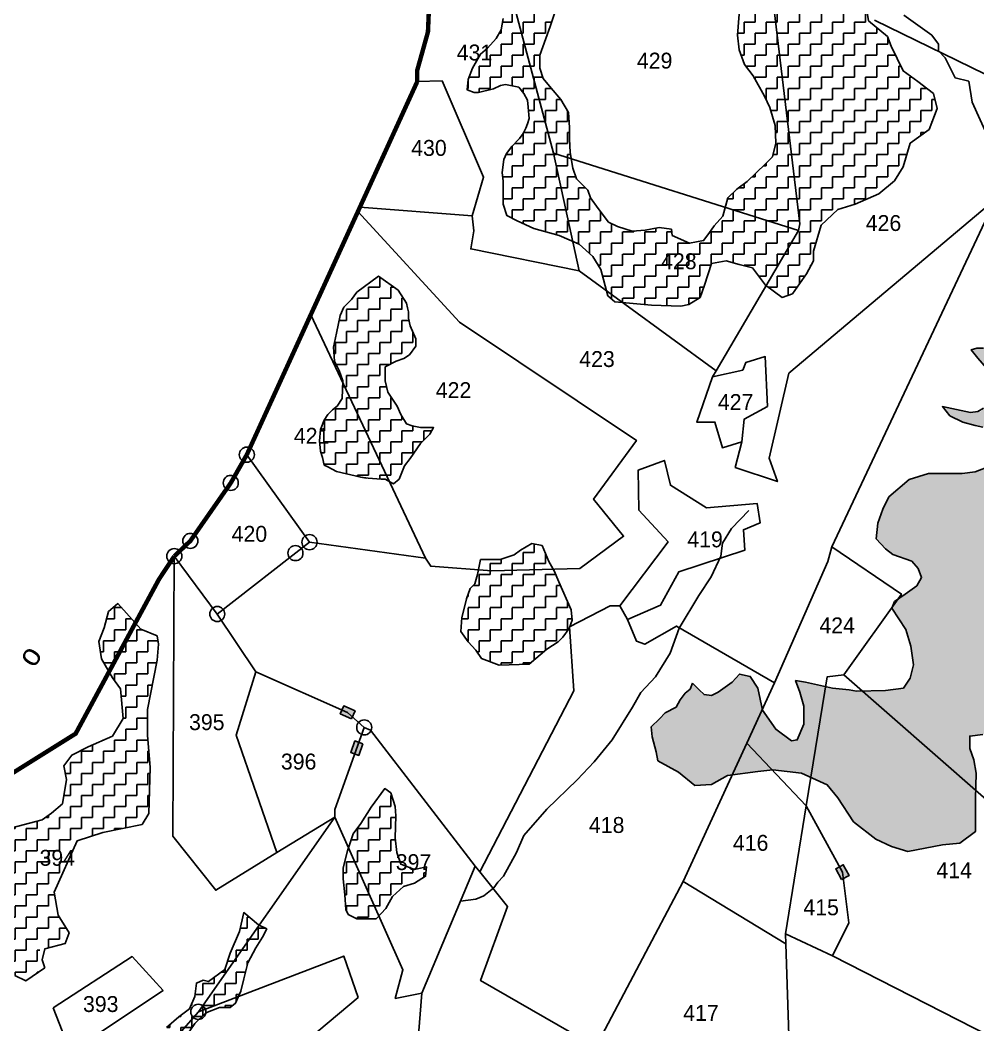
# Model space of a CAD drawing. Header units: metres. Extents: x 287585 to 289459, y 1999646 to 2003273.
# Drawn here: x 288089.9 to 288527.9, y 2001773.7 to 2002233 of the extents above; entities that cross this region are included whole.
import ezdxf
from ezdxf.enums import TextEntityAlignment as Align

# ---------------------------------------------------------------- set-up
doc = ezdxf.new("R2010")
doc.units = ezdxf.units.M
doc.header["$MEASUREMENT"] = 0
for name, color, linetype in [('LINE_WATER', 4, 'Continuous'), ('POLY_HATCH', 12, 'Continuous'), ('POLY_PARCEL', 6, 'Continuous'), ('SYM_STONE', 1, 'Continuous'), ('TEXT_MAPOUT', 7, 'Continuous'), ('TEXT_PARCEL', 7, 'Continuous'), ('V_BOUND_LINE', 7, 'Continuous')]:
    doc.layers.add(name, color=color, linetype=linetype)
doc.styles.add('TEXT_MAP', font='')
doc.styles.get('TEXT_MAP').set_extended_font_data('Kruti Dev 050')
pattern_1 = [(0, (287074.561, 1999435.934), (5.1625404, 5.1625404), [5.16254, -5.16254]), (90, (287079.7237, 1999435.934), (-5.1625404, 5.1625404), [5.16254, -5.16254])]

# ---------------------------------------------------------------- blocks, each defined once
blk = doc.blocks.new('STONE')
blk.add_circle((0, 0), 0.851)
blk = doc.blocks.new('STONESQUAREFILLED')
blk.add_hatch(color=256).paths.add_polyline_path([(0.7, -0.48), (0.7, 0.48), (-0.7, 0.48), (-0.7, -0.48)])
blk.add_lwpolyline([(-0.7, 0.48), (0.7, 0.48), (0.7, -0.48), (-0.7, -0.48)], close=True)
blk = doc.blocks.new('9678')
at = {"layer": 'POLY_HATCH'}
h = blk.add_hatch(dxfattribs=at)
h.set_pattern_fill('ZIGZAG', color=256, scale=41.300323, style=0)
h.set_pattern_definition(pattern_1)
h.paths.add_polyline_path([(288495.49, 2002331.07), (288488.16, 2002335.95), (288482.05, 2002342.87), (288479.61, 2002345.31), (288477.98, 2002364.03), (288479.2, 2002372.17), (288484.06, 2002378.5), (288484.06, 2002384.2), (288479.18, 2002387.86), (288476.33, 2002391.93), (288473.07, 2002402.92), (288474.29, 2002409.03), (288486.91, 2002421.23), (288493.02, 2002433.04), (288495.46, 2002436.7), (288497.91, 2002452.16), (288503.2, 2002451.75), (288506.05, 2002451.75), (288509.72, 2002452.98), (288514.6, 2002454.6), (288520.71, 2002459.49), (288520.3, 2002464.37), (288517.45, 2002470.88), (288514.6, 2002479.02), (288502.38, 2002479.65), (288501.16, 2002491.45), (288501.16, 2002508.13), (288501.57, 2002521.97), (288498.31, 2002529.3), (288492.2, 2002529.3), (288482.43, 2002520.34), (288484.47, 2002510.98), (288487.32, 2002502.84), (288490.57, 2002498.77), (288491.8, 2002489.82), (288492.2, 2002474.76), (288489.35, 2002467.85), (288478.77, 2002464.59), (288478.36, 2002455.23), (288478.36, 2002449.13), (288480.39, 2002438.14), (288480.39, 2002432.44), (288473.06, 2002415.49), (288466.95, 2002404.09), (288459.62, 2002402.06), (288449.04, 2002397.99), (288440.48, 2002396.77), (288437.23, 2002402.47), (288436.01, 2002409.38), (288433.56, 2002416.71), (288425.42, 2002423.63), (288417.68, 2002428.51), (288413.61, 2002429.73), (288406.28, 2002424.85), (288407.5, 2002422), (288411.57, 2002419.96), (288416.05, 2002415.89), (288420.53, 2002411.42), (288424.2, 2002406.94), (288425.83, 2002400.43), (288427.05, 2002395.55), (288429.08, 2002387.82), (288433.56, 2002383.34), (288436.01, 2002378.86), (288438.04, 2002373.17), (288439.67, 2002367.06), (288440.89, 2002360.96), (288440.48, 2002355.67), (288437.63, 2002349.97), (288434.78, 2002344.68), (288428.27, 2002337.76), (288426.64, 2002333.28), (288425.83, 2002328.4), (288427.05, 2002323.11), (288429.9, 2002316.19), (288433.56, 2002308.87), (288437.63, 2002303.58), (288442.52, 2002298.69), (288445.37, 2002293), (288447.81, 2002287.5), (288447.81, 2002277.94), (288447.41, 2002272.24), (288444.53, 2002264.6), (288442.49, 2002258.5), (288441.68, 2002248.73), (288442.49, 2002241.81), (288444.93, 2002234.9), (288449.01, 2002229.61), (288454.3, 2002220.25), (288456.74, 2002214.96), (288459.18, 2002206.41), (288459.59, 2002198.27), (288457.96, 2002191.76), (288454.71, 2002188.51), (288446.15, 2002180.37), (288441.27, 2002176.7), (288437.2, 2002172.63), (288434.75, 2002164.09), (288430.68, 2002159.61), (288428.24, 2002155.95), (288425.8, 2002152.69), (288419.28, 2002151.47), (288411.14, 2002155.14), (288410.73, 2002157.98), (288405.03, 2002158.8), (288398.51, 2002157.58), (288392.41, 2002157.17), (288385.48, 2002159.21), (288381.41, 2002161.24), (288376.53, 2002167.75), (288372.86, 2002172.63), (288371.64, 2002176.3), (288366.35, 2002181.59), (288364.72, 2002186.47), (288363.5, 2002193.8), (288363.09, 2002200.31), (288363.09, 2002205.6), (288362.68, 2002212.51), (288359.02, 2002218.62), (288354.54, 2002223.91), (288350.87, 2002228.39), (288349.25, 2002233.27), (288349.25, 2002239.37), (288352.1, 2002247.11), (288354.13, 2002252.8), (288356.57, 2002260.13), (288359.83, 2002264.6), (288361.05, 2002270.3), (288361.05, 2002276), (288364.72, 2002282.51), (288363.5, 2002286.99), (288356.98, 2002288.61), (288352.5, 2002288.61), (288347.62, 2002300.01), (288348.38, 2002306.75), (288350.83, 2002312.85), (288352.86, 2002318.55), (288357.75, 2002323.03), (288361.01, 2002328.73), (288363.86, 2002334.42), (288358.16, 2002337.27), (288356.12, 2002340.53), (288355.71, 2002346.63), (288354.9, 2002354.36), (288355.31, 2002362.91), (288356.53, 2002368.2), (288361.41, 2002374.71), (288362.23, 2002380.41), (288362.23, 2002387.33), (288365.08, 2002394.65), (288366.71, 2002403.2), (288369.96, 2002409.3), (288374.02, 2002421.72), (288378.91, 2002433.53), (288382.16, 2002440.44), (288387.46, 2002451.02), (288389.9, 2002455.09), (288392.34, 2002458.35), (288395.6, 2002466.08), (288401.71, 2002475.03), (288406.59, 2002481.14), (288408.22, 2002486.02), (288411.48, 2002492.53), (288414.74, 2002497.01), (288419.62, 2002501.08), (288423.7, 2002505.96), (288428.58, 2002510.03), (288434.28, 2002512.47), (288435.5, 2002516.54), (288436.73, 2002522.24), (288439.98, 2002526.72), (288437.95, 2002532.41), (288439.58, 2002542.59), (288442.83, 2002545.03), (288446.9, 2002549.1), (288450.98, 2002550.73), (288455.46, 2002551.95), (288457.9, 2002553.98), (288455.86, 2002555.61), (288451.38, 2002556.42), (288446.9, 2002556.42), (288438.35, 2002555.61), (288435.91, 2002552.76), (288432.65, 2002547.47), (288427.36, 2002544.21), (288421.25, 2002540.96), (288416.77, 2002539.74), (288409.39, 2002538.96), (288398.72, 2002520.11), (288358.76, 2002448.07), (288357.27, 2002430.54), (288357.68, 2002424.44), (288352.8, 2002416.71), (288350.76, 2002414.67), (288347.91, 2002410.6), (288343.02, 2002403.69), (288338.95, 2002397.99), (288338.14, 2002394.73), (288338.54, 2002389.85), (288340.17, 2002386.59), (288347.04, 2002380.79), (288345.06, 2002376.83), (288343.02, 2002373.98), (288340.17, 2002371.94), (288336.92, 2002370.32), (288332.03, 2002365.84), (288329.18, 2002362.18), (288326.33, 2002357.7), (288323.89, 2002354.44), (288321.85, 2002349.56), (288320.22, 2002345.09), (288320.63, 2002339.79), (288321.85, 2002338.98), (288324.29, 2002338.17), (288331.62, 2002337.76), (288337.32, 2002338.57), (288342.21, 2002336.95), (288343.84, 2002334.1), (288344.65, 2002329.62), (288345.51, 2002323.64), (288342.62, 2002314.97), (288335.69, 2002314.16), (288323.07, 2002314.97), (288321.44, 2002312.53), (288321.44, 2002304.39), (288321.85, 2002293.4), (288322.26, 2002277.94), (288325.51, 2002272.24), (288329.59, 2002266.14), (288331.63, 2002263.82), (288332.85, 2002260.97), (288332.04, 2002256.49), (288331.22, 2002251.2), (288328.78, 2002247.13), (288324.71, 2002242.66), (288321.45, 2002239.81), (288317.79, 2002233.3), (288315.75, 2002228.01), (288315.34, 2002223.13), (288318.6, 2002221.9), (288320.64, 2002221.9), (288327.56, 2002223.53), (288332.1, 2002225.8), (288339.37, 2002224.35), (288341.81, 2002221.5), (288343.44, 2002218.24), (288343.85, 2002214.99), (288344.25, 2002209.7), (288343.03, 2002206.03), (288340.59, 2002201.15), (288336.11, 2002196.67), (288333.67, 2002193.42), (288332.45, 2002190.57), (288331.63, 2002184.47), (288332.04, 2002180.4), (288332.04, 2002176.73), (288332.15, 2002169.68), (288333.78, 2002164.39), (288338.67, 2002161.95), (288346.4, 2002158.29), (288358.21, 2002155.03), (288367.58, 2002150.96), (288374.09, 2002145.27), (288377.76, 2002139.16), (288381.01, 2002126.95), (288384.27, 2002124.1), (288401.37, 2002122.48), (288415.22, 2002122.07), (288418.88, 2002122.88), (288424.18, 2002126.14), (288426.21, 2002131.84), (288429.47, 2002142.01), (288436.39, 2002143.23), (288442.5, 2002141.6), (288448.61, 2002139.98), (288454.71, 2002131.84), (288462.45, 2002126.14), (288467.34, 2002127.77), (288473.85, 2002137.13), (288477.11, 2002143.23), (288477.11, 2002147.71), (288480.77, 2002159.92), (288488.51, 2002167.24), (288496.65, 2002169.68), (288507.65, 2002174.57), (288514.98, 2002180.67), (288519.05, 2002187.18), (288522.31, 2002198.17), (288531.26, 2002204.68), (288534.93, 2002214.45), (288533.3, 2002221.36), (288525.97, 2002227.06), (288519.05, 2002231.94), (288513.4, 2002243.58), (288511.77, 2002248.05), (288502.82, 2002255.38), (288501.19, 2002266.36), (288503.22, 2002276.95), (288507.7, 2002282.24), (288514.63, 2002288.75), (288516.25, 2002297.29), (288516.66, 2002308.69), (288513.81, 2002315.2), (288510.96, 2002321.3), (288506.89, 2002325.37)])
h = blk.add_hatch(dxfattribs=at)
h.set_pattern_fill('ZIGZAG', color=256, scale=41.300323, style=0)
h.set_pattern_definition(pattern_1)
h.paths.add_polyline_path([(288958.32, 2002208.37), (288953.7, 2002214.92), (288948.31, 2002222.61), (288941.26, 2002236.58), (288939.34, 2002230.04), (288936.26, 2002226.96), (288931.64, 2002224.26), (288926.24, 2002223.49), (288918.54, 2002223.88), (288912.38, 2002226.19), (288905.83, 2002228.88), (288897.36, 2002231.96), (288892.74, 2002232.35), (288890.05, 2002230.42), (288886.96, 2002226.19), (288881.96, 2002223.88), (288876.18, 2002222.72), (288867.71, 2002222.72), (288856.16, 2002225.8), (288846.14, 2002228.5), (288836.9, 2002230.04), (288826.5, 2002230.81), (288816.88, 2002230.04), (288808.02, 2002228.11), (288798.01, 2002228.11), (288793, 2002225.8), (288785.68, 2002220.8), (288772.21, 2002220.03), (288760.65, 2002221.57), (288750.25, 2002225.03), (288746.4, 2002229.27), (288743.71, 2002233.12), (288739.65, 2002240.05), (288737.34, 2002236.2), (288733.87, 2002233.5), (288730.02, 2002231.19), (288727.32, 2002230.81), (288720.78, 2002230.42), (288716.93, 2002228.11), (288710.77, 2002225.8), (288701.14, 2002225.42), (288693.82, 2002227.34), (288689.2, 2002229.65), (288682.27, 2002231.19), (288681.11, 2002223.88), (288676.11, 2002220.03), (288664.94, 2002219.26), (288645.3, 2002222.73), (288634.9, 2002230.42), (288631.05, 2002233.89), (288627.97, 2002241.97), (288620.65, 2002254.29), (288618.34, 2002263.91), (288616.03, 2002265.83), (288615.26, 2002256.98), (288616.03, 2002244.66), (288616.42, 2002233.12), (288616.8, 2002225.8), (288615.26, 2002219.26), (288613.72, 2002215.41), (288610.26, 2002211.18), (288604.86, 2002208.87), (288602.55, 2002207.72), (288597.93, 2002208.49), (288598.7, 2002204.64), (288599.47, 2002199.63), (288599.47, 2002189.24), (288599.02, 2002181.73), (288598.25, 2002176.73), (288594.01, 2002175.19), (288587.85, 2002177.11), (288583.23, 2002175.96), (288585.16, 2002169.8), (288585.93, 2002160.56), (288578.23, 2002159.02), (288571.68, 2002161.33), (288567.83, 2002159.79), (288570.14, 2002149.79), (288570.52, 2002145.17), (288569.75, 2002142.09), (288567.06, 2002140.93), (288564.75, 2002139.78), (288563.59, 2002138.62), (288565.9, 2002135.93), (288569.37, 2002133.24), (288571.68, 2002128.62), (288571.68, 2002123.61), (288570.52, 2002120.15), (288568.6, 2002114.76), (288566.86, 2002109.57), (288561.67, 2002104.37), (288556.66, 2002102.45), (288553.58, 2002102.45), (288550.88, 2002101.68), (288553.96, 2002097.83), (288558.97, 2002092.05), (288560.13, 2002084.74), (288559.36, 2002077.43), (288555.46, 2002072.98), (288550.5, 2002072.43), (288537.4, 2002075.12), (288540.87, 2002070.89), (288547.03, 2002067.81), (288552.81, 2002066.27), (288556.27, 2002065.5), (288561.28, 2002064.73), (288562.82, 2002059.73), (288562.05, 2002053.95), (288560.13, 2002047.41), (288552.81, 2002044.72), (288546.65, 2002043.95), (288530.86, 2002043.95), (288521.94, 2002041.02), (288512.31, 2002032.94), (288509.61, 2002027.17), (288507.3, 2002020.62), (288506.53, 2002013.31), (288510.77, 2002008.69), (288514.23, 2002006), (288523.09, 2002002.92), (288526.17, 2001999.46), (288527.71, 2001995.22), (288525.4, 2001991.37), (288520.01, 2001987.53), (288515, 2001984.06), (288513.85, 2001980.98), (288520.39, 2001970.98), (288522.71, 2001963.28), (288523.86, 2001954.43), (288522.32, 2001948.27), (288519.24, 2001943.65), (288510.77, 2001942.5), (288497.29, 2001942.11), (288493.82, 2001942.88), (288486.12, 2001943.65), (288473.41, 2001946.34), (288468.79, 2001947.11), (288470.72, 2001941.73), (288472.64, 2001935.18), (288472.64, 2001926.72), (288469.56, 2001919.4), (288466.87, 2001919.02), (288459.55, 2001924.41), (288453.39, 2001933.26), (288451.08, 2001943.65), (288447.61, 2001949.04), (288442.6, 2001950.19), (288439.14, 2001946.34), (288432.59, 2001941.73), (288429.51, 2001940.19), (288426.05, 2001940.57), (288423.74, 2001942.88), (288420.65, 2001945.96), (288419.45, 2001943.16), (288417.14, 2001941.24), (288414.83, 2001938.16), (288412.9, 2001934.69), (288407.89, 2001932), (288405.2, 2001929.3), (288401.35, 2001925.46), (288401.73, 2001920.84), (288403.66, 2001913.91), (288404.43, 2001909.68), (288414.06, 2001904.29), (288421.76, 2001898.13), (288429.46, 2001898.51), (288436.97, 2001902.72), (288451.22, 2001904.65), (288458.15, 2001905.42), (288471.63, 2001903.88), (288483.56, 2001898.49), (288488.57, 2001892.33), (288495.89, 2001881.17), (288506.28, 2001873.09), (288513.6, 2001869.62), (288521.3, 2001867.31), (288537.48, 2001870.39), (288545.56, 2001871.16), (288552.88, 2001876.55), (288552.88, 2001886.56), (288552.88, 2001891.95), (288553.27, 2001903.88), (288552.11, 2001910.03), (288550.19, 2001915.42), (288550.19, 2001921.2), (288556.35, 2001921.97), (288562.51, 2001921.97), (288574.06, 2001921.97), (288581.38, 2001921.58), (288591.39, 2001923.12), (288596.78, 2001924.28), (288602.17, 2001925.43), (288606.02, 2001928.51), (288609.88, 2001933.51), (288611.8, 2001937.36), (288613.73, 2001941.59), (288616.42, 2001945.06), (288616.42, 2001953.14), (288616.42, 2001957.37), (288614.81, 2001964.14), (288611.73, 2001970.29), (288603.64, 2001978.38), (288599.41, 2001981.84), (288594.4, 2001989.92), (288591.32, 2001999.16), (288589.01, 2002004.93), (288586.31, 2002014.94), (288584, 2002023.41), (288581.69, 2002028.8), (288579, 2002034.57), (288576.3, 2002038.8), (288573.61, 2002042.65), (288571.68, 2002049.19), (288569.55, 2002056.1), (288571.3, 2002061.89), (288572.45, 2002066.9), (288580.15, 2002069.59), (288586.31, 2002069.21), (288591.71, 2002063.05), (288600.18, 2002062.66), (288604.8, 2002063.82), (288610.96, 2002066.13), (288616.35, 2002066.51), (288619.05, 2002068.05), (288621.36, 2002071.52), (288624.82, 2002075.37), (288628.29, 2002081.14), (288628.3, 2002089.79), (288624.06, 2002097.49), (288619.44, 2002101.73), (288614.05, 2002105.19), (288611.35, 2002108.27), (288608.27, 2002111.73), (288605.58, 2002119.81), (288602.5, 2002125.2), (288598.26, 2002134.44), (288594.03, 2002138.67), (288588.63, 2002145.99), (288587.09, 2002155.99), (288589.4, 2002161), (288590.94, 2002164.08), (288597.11, 2002166.38), (288608.66, 2002164.85), (288615.59, 2002162.54), (288626.37, 2002160.23), (288636.63, 2002158.34), (288643.95, 2002156.8), (288646.26, 2002157.57), (288648.96, 2002166.42), (288648.96, 2002174.12), (288649.39, 2002188.33), (288658.58, 2002199.52), (288666.67, 2002201.06), (288671.68, 2002200.68), (288680.53, 2002197.98), (288685.15, 2002195.29), (288687.85, 2002191.44), (288690.55, 2002185.67), (288694.01, 2002180.67), (288696.71, 2002172.2), (288700.17, 2002163.73), (288709.42, 2002153.34), (288715.96, 2002148.72), (288727.52, 2002147.95), (288735.22, 2002151.41), (288738.68, 2002156.42), (288741.38, 2002161.42), (288747.93, 2002170.66), (288752.16, 2002174.89), (288757.55, 2002181.82), (288764.87, 2002186.82), (288769.11, 2002186.44), (288774.5, 2002180.67), (288774.88, 2002175.66), (288773.34, 2002171.43), (288771.03, 2002163.35), (288767.57, 2002160.65), (288763.71, 2002156.42), (288766.03, 2002149.11), (288771.42, 2002139.1), (288770.65, 2002131.79), (288766.41, 2002125.24), (288766.41, 2002117.93), (288767.24, 2002109.67), (288772.24, 2002100.82), (288780.33, 2002094.28), (288784.95, 2002091.97), (288790.73, 2002088.12), (288793.43, 2002080.04), (288793.81, 2002075.03), (288793.04, 2002064.64), (288792.27, 2002059.25), (288789.19, 2002053.86), (288786.88, 2002051.94), (288784.57, 2002048.09), (288784.95, 2002044.24), (288787.26, 2002040.01), (288789.19, 2002036.54), (288790.34, 2002029.62), (288789.19, 2002026.15), (288788.42, 2002020), (288789.96, 2002018.46), (288794.97, 2002017.69), (288801.13, 2002018.46), (288806.9, 2002021.92), (288808.06, 2002022.69), (288807.29, 2002031.93), (288806.9, 2002049.63), (288807.29, 2002056.17), (288807.67, 2002061.18), (288809.98, 2002066.95), (288815.38, 2002075.42), (288826.16, 2002081.19), (288836.94, 2002088.89), (288843.18, 2002095.22), (288843.95, 2002098.68), (288844.33, 2002104.46), (288846.26, 2002111.38), (288849.72, 2002116.39), (288852.03, 2002120.24), (288855.5, 2002122.55), (288860.12, 2002124.47), (288864.74, 2002129.86), (288865.51, 2002134.09), (288868.59, 2002141.4), (288873.22, 2002144.48), (288877.07, 2002148.72), (288876.68, 2002151.03), (288880.53, 2002153.72), (288884.46, 2002153.72), (288890.93, 2002151.03), (288894.01, 2002146.79), (288902.1, 2002143.71), (288912.5, 2002139.1), (288924.05, 2002134.86), (288928.28, 2002132.55), (288934.45, 2002131.4), (288937.91, 2002132.17), (288940.99, 2002133.71), (288947.15, 2002138.33), (288953.7, 2002143.71), (288960.63, 2002149.87), (288963.71, 2002154.87), (288965.25, 2002159.49), (288966.41, 2002170.27), (288967.95, 2002180.28), (288968.33, 2002189.9), (288964.48, 2002196.44)])
h = blk.add_hatch(dxfattribs=at)
h.set_pattern_fill('ZIGZAG', color=256, scale=41.300323, style=0)
h.set_pattern_definition(pattern_1)
h.paths.add_polyline_path([(288293.49, 2002057.88), (288297.87, 2002062.25), (288299.61, 2002065.31), (288293.49, 2002065.31), (288289.56, 2002066.18), (288286.94, 2002067.06), (288284.32, 2002071.42), (288282.57, 2002075.36), (288278.2, 2002081.91), (288276.89, 2002087.15), (288276.89, 2002093.7), (288282.13, 2002096.32), (288285.63, 2002097.63), (288288.25, 2002099.38), (288291.31, 2002103.31), (288291.31, 2002106.81), (288288.69, 2002112.92), (288287.81, 2002116.42), (288287.81, 2002119.48), (288287.38, 2002121.22), (288286.94, 2002123.41), (288283, 2002129.52), (288273.83, 2002136.08), (288263.77, 2002128.65), (288261.15, 2002125.16), (288257.65, 2002121.66), (288255.9, 2002117.73), (288254.16, 2002109.43), (288252.85, 2002102.88), (288253.28, 2002096.32), (288255.47, 2002091.96), (288257.22, 2002087.15), (288256.78, 2002078.85), (288254.59, 2002075.36), (288252.41, 2002073.61), (288250.22, 2002071.42), (288248.47, 2002068.8), (288246.73, 2002064.44), (288246.29, 2002059.19), (288246.73, 2002054.39), (288247.6, 2002051.33), (288248.45, 2002047.95), (288254.16, 2002044.78), (288265.52, 2002042.16), (288269.02, 2002041.72), (288275.14, 2002041.28), (288276.89, 2002041.28), (288280.82, 2002039.1), (288283.44, 2002041.28), (288286.06, 2002047.4), (288288.69, 2002050.89)])
h = blk.add_hatch(dxfattribs=at)
h.set_pattern_fill('ZIGZAG', color=256, scale=41.300323, style=0)
h.set_pattern_definition(pattern_1)
h.paths.add_polyline_path([(288358.18, 2001993.23), (288356, 2001998.47), (288353.38, 2002002.84), (288350.32, 2002010.27), (288345.51, 2002011.14), (288340.26, 2002008.08), (288337.2, 2002005.9), (288330.65, 2002003.71), (288326.71, 2002003.71), (288321.47, 2002003.71), (288320.16, 2001996.73), (288318.85, 2001992.36), (288316.66, 2001990.17), (288314.91, 2001985.37), (288314.04, 2001981.44), (288312.73, 2001976.63), (288312.29, 2001970.08), (288315.79, 2001965.27), (288319.28, 2001961.34), (288321.91, 2001957.41), (288330.21, 2001954.35), (288344.2, 2001954.79), (288352.5, 2001961.78), (288357.75, 2001965.27), (288359.93, 2001967.46), (288362.99, 2001971.39), (288364.3, 2001975.32), (288363.87, 2001980.13)])
h = blk.add_hatch(dxfattribs=at)
h.set_pattern_fill('ZIGZAG', color=256, scale=41.300323, style=0)
h.set_pattern_definition(pattern_1)
h.paths.add_polyline_path([(288147.55, 2001979.35), (288145.65, 2001971.77), (288143.12, 2001965.44), (288144.39, 2001957.23), (288147.85, 2001951.18), (288160.16, 2001974), (288151.98, 2001983.14)])
h = blk.add_hatch(dxfattribs=at)
h.set_pattern_fill('ZIGZAG', color=256, scale=41.300323, style=0)
h.set_pattern_definition(pattern_1)
h.paths.add_polyline_path([(288099.48, 2001877.59), (288091.26, 2001875.06), (288085.57, 2001869.37), (288077.35, 2001862.42), (288068.5, 2001858.63), (288068.5, 2001853.57), (288071.66, 2001849.14), (288071.66, 2001843.46), (288072.29, 2001837.14), (288077.98, 2001833.98), (288084.94, 2001826.39), (288089.37, 2001818.81), (288093.16, 2001814.38), (288103.91, 2001809.32), (288108.97, 2001806.8), (288117.83, 2001812.9), (288115.11, 2001821.03), (288127.31, 2001824.28), (288129.21, 2001829.33), (288124.15, 2001837.55), (288122.25, 2001848.3), (288133, 2001872.31), (288145.02, 2001876.11), (288163.36, 2001879.9), (288166.52, 2001884.96), (288167.16, 2001906.45), (288165.89, 2001921.62), (288165.89, 2001933.62), (288170.32, 2001956.6), (288170.95, 2001964.18), (288170.32, 2001967.97), (288159.37, 2001972.53), (288147.85, 2001951.18), (288149.45, 2001948.38), (288153.24, 2001943.32), (288154.51, 2001929.42), (288149.45, 2001921.2), (288138.06, 2001916.14), (288130.47, 2001912.35), (288126.68, 2001907.29), (288127.94, 2001900.97), (288126.05, 2001889.6), (288117.72, 2001882.31)])
h = blk.add_hatch(dxfattribs=at)
h.set_pattern_fill('ZIGZAG', color=256, scale=41.300323, style=0)
h.set_pattern_definition(pattern_1)
h.paths.add_polyline_path([(288281.56, 2001873.62), (288281.96, 2001883.95), (288281.56, 2001888.32), (288279.57, 2001894.68), (288276.79, 2001896.67), (288270.42, 2001887.93), (288265.65, 2001880.37), (288262.07, 2001875.6), (288259.29, 2001867.65), (288257.3, 2001859.7), (288257.3, 2001854.53), (288258.09, 2001846.98), (288258.49, 2001840.22), (288259.68, 2001837.84), (288263.66, 2001835.85), (288269.63, 2001835.85), (288272.81, 2001835.85), (288277.19, 2001840.62), (288280.37, 2001846.19), (288285.54, 2001850.96), (288290.71, 2001852.55), (288295.88, 2001855.73), (288296.28, 2001860.1), (288290.71, 2001858.91), (288284.34, 2001861.29), (288282.36, 2001866.86)])
h = blk.add_hatch(dxfattribs=at)
h.set_pattern_fill('ZIGZAG', color=256, scale=41.300323, style=0)
h.set_pattern_definition(pattern_1)
h.paths.add_polyline_path([(288163.39, 2001754.64), (288165.92, 2001760.96), (288169.08, 2001765.38), (288174.77, 2001767.28), (288182.99, 2001767.28), (288181.1, 2001772.33), (288183.63, 2001780.55), (288188.05, 2001786.87), (288193.11, 2001791.93), (288199.44, 2001794.46), (288204.5, 2001794.46), (288207.03, 2001796.35), (288209.56, 2001802.04), (288210.82, 2001807.73), (288212.72, 2001815.31), (288216.51, 2001822.27), (288219.67, 2001827.32), (288221.57, 2001831.12), (288217.78, 2001833.01), (288210.82, 2001838.7), (288208.92, 2001829.85), (288204.5, 2001819.74), (288201.97, 2001812.15), (288194.38, 2001806.47), (288191.85, 2001807.1), (288188.69, 2001805.83), (288188.05, 2001799.51), (288185.52, 2001793.82), (288180.46, 2001790.03), (288174.77, 2001784.97), (288172.87, 2001779.92), (288169.08, 2001774.86), (288164.02, 2001772.97), (288153.9, 2001764.75), (288150.11, 2001763.48), (288142.52, 2001762.22), (288140.62, 2001760.32), (288138.09, 2001758.43), (288133.03, 2001757.8), (288127.34, 2001758.43), (288125.44, 2001736.31), (288136.19, 2001741.99), (288145.68, 2001743.26), (288150.11, 2001745.79), (288154.53, 2001748.32), (288158.96, 2001750.21)])
at = {"layer": 'LINE_WATER'}
for points in [[(288551.36, 2002217.38), (288549.76, 2002227.14), (288543.46, 2002228.71), (288538.74, 2002238.15), (288535.6, 2002241.3), (288535.6, 2002244.44), (288532.45, 2002248.64), (288519.34, 2002258.08)], [(288558.75, 2002200.85), (288551.36, 2002217.38)], [(288312.19, 2001844.04), (288319.26, 2001844.99), (288323.08, 2001846.52), (288327.67, 2001850.34), (288329.58, 2001853.01), (288332.25, 2001855.68), (288338.37, 2001866.76), (288341.81, 2001874.78), (288352.51, 2001887), (288366.64, 2001900.74), (288374.67, 2001909.14), (288383.07, 2001919.45), (288392.63, 2001934.73), (288396.45, 2001941.6), (288403.32, 2001948.86), (288410.2, 2001959.93), (288414.44, 2001971.57), (288423.61, 2001986.85), (288429.35, 2001995.63), (288433.93, 2002005.18), (288434.7, 2002011.29), (288438.9, 2002018.16), (288446.92, 2002026.56)]]:
    blk.add_lwpolyline(points, dxfattribs=at)
at = {"layer": 'POLY_HATCH'}
for points in [[(288332.15, 2002169.68), (288333.78, 2002164.39), (288338.67, 2002161.95), (288346.4, 2002158.29), (288358.21, 2002155.03), (288367.58, 2002150.96), (288374.09, 2002145.27), (288377.76, 2002139.16), (288381.01, 2002126.95), (288384.27, 2002124.1), (288401.37, 2002122.48), (288415.22, 2002122.07), (288418.88, 2002122.88), (288424.18, 2002126.14), (288426.21, 2002131.84), (288429.47, 2002142.01), (288436.39, 2002143.23), (288442.5, 2002141.6), (288448.61, 2002139.98), (288454.71, 2002131.84), (288462.45, 2002126.14), (288467.34, 2002127.77), (288473.85, 2002137.13), (288477.11, 2002143.23), (288477.11, 2002147.71), (288480.77, 2002159.92), (288488.51, 2002167.24), (288496.65, 2002169.68), (288507.65, 2002174.57), (288514.98, 2002180.67), (288519.05, 2002187.18), (288522.31, 2002198.17), (288531.26, 2002204.68), (288534.93, 2002214.45), (288533.3, 2002221.36), (288525.97, 2002227.06), (288519.05, 2002231.94), (288513.4, 2002243.58), (288511.77, 2002248.05), (288502.82, 2002255.38), (288501.19, 2002266.36)], [(288442.49, 2002258.5), (288441.68, 2002248.73), (288442.49, 2002241.81), (288444.93, 2002234.9), (288449.01, 2002229.61), (288454.3, 2002220.25), (288456.74, 2002214.96), (288459.18, 2002206.41), (288459.59, 2002198.27), (288457.96, 2002191.76), (288454.71, 2002188.51), (288446.15, 2002180.37), (288441.27, 2002176.7), (288437.2, 2002172.63), (288434.75, 2002164.09), (288430.68, 2002159.61), (288428.24, 2002155.95), (288425.8, 2002152.69), (288419.28, 2002151.47), (288411.14, 2002155.14), (288410.73, 2002157.98), (288405.03, 2002158.8), (288398.51, 2002157.58), (288392.41, 2002157.17), (288385.48, 2002159.21), (288381.41, 2002161.24), (288376.53, 2002167.75), (288372.86, 2002172.63), (288371.64, 2002176.3), (288366.35, 2002181.59), (288364.72, 2002186.47), (288363.5, 2002193.8), (288363.09, 2002200.31), (288363.09, 2002205.6), (288362.68, 2002212.51), (288359.02, 2002218.62), (288354.54, 2002223.91), (288350.87, 2002228.39), (288349.25, 2002233.27), (288349.25, 2002239.37), (288352.1, 2002247.11), (288354.13, 2002252.8), (288356.57, 2002260.13)], [(288332.04, 2002256.49), (288331.22, 2002251.2), (288328.78, 2002247.13), (288324.71, 2002242.66), (288321.45, 2002239.81), (288317.79, 2002233.3), (288315.75, 2002228.01), (288315.34, 2002223.13), (288318.6, 2002221.9), (288320.64, 2002221.9), (288327.56, 2002223.53), (288330.82, 2002225.16), (288333.26, 2002225.57), (288339.37, 2002224.35), (288341.81, 2002221.5), (288343.44, 2002218.24), (288343.85, 2002214.99), (288344.25, 2002209.7), (288343.44, 2002207.25), (288342.63, 2002205.22), (288341.4, 2002202.78), (288339.78, 2002200.34), (288336.11, 2002196.67), (288333.67, 2002193.42), (288332.45, 2002190.57), (288331.63, 2002184.47), (288332.04, 2002180.4), (288332.04, 2002176.73), (288332.15, 2002169.68)], [(288420.65, 2001945.96), (288423.74, 2001942.88), (288426.05, 2001940.57), (288429.51, 2001940.19), (288432.59, 2001941.73), (288439.14, 2001946.34), (288442.6, 2001950.19), (288447.61, 2001949.04), (288451.08, 2001943.65), (288453.39, 2001933.26), (288459.55, 2001924.41), (288466.87, 2001919.02), (288469.56, 2001919.4), (288472.64, 2001926.72), (288472.64, 2001935.18), (288470.72, 2001941.73), (288468.79, 2001947.11), (288473.41, 2001946.34), (288486.12, 2001943.65), (288493.82, 2001942.88), (288497.29, 2001942.11), (288510.77, 2001942.5), (288519.24, 2001943.65), (288522.32, 2001948.27), (288523.86, 2001954.43), (288522.71, 2001963.28), (288520.39, 2001970.98), (288513.85, 2001980.98), (288515, 2001984.06), (288520.01, 2001987.53), (288525.4, 2001991.37), (288527.71, 2001995.22), (288526.17, 2001999.46), (288523.09, 2002002.92), (288514.23, 2002006), (288510.77, 2002008.69), (288506.53, 2002013.31), (288507.3, 2002020.62), (288509.61, 2002027.17), (288512.31, 2002032.94), (288521.94, 2002041.02), (288530.86, 2002043.95), (288546.65, 2002043.95), (288552.81, 2002044.72), (288560.13, 2002047.41)], [(288556.27, 2002065.5), (288552.81, 2002066.27), (288547.03, 2002067.81), (288540.87, 2002070.89), (288537.4, 2002075.12), (288550.5, 2002072.43), (288553.96, 2002072.81), (288556.66, 2002074.35)], [(288558.97, 2002092.05), (288553.96, 2002097.83), (288550.88, 2002101.68), (288553.58, 2002102.45), (288556.66, 2002102.45)], [(288556.35, 2001921.97), (288550.19, 2001921.2), (288550.19, 2001915.42), (288552.11, 2001910.03), (288553.27, 2001903.88), (288552.88, 2001891.95), (288552.88, 2001886.56), (288552.88, 2001876.55), (288545.56, 2001871.16), (288537.48, 2001870.39), (288521.3, 2001867.31), (288513.6, 2001869.62), (288506.28, 2001873.09), (288495.89, 2001881.17), (288488.57, 2001892.33), (288483.56, 2001898.49), (288471.63, 2001903.88), (288458.15, 2001905.42), (288451.22, 2001904.65), (288436.97, 2001902.72), (288429.46, 2001898.51), (288421.76, 2001898.13), (288414.06, 2001904.29), (288404.43, 2001909.68), (288403.66, 2001913.91), (288401.73, 2001920.84), (288401.35, 2001925.46), (288405.2, 2001929.3), (288407.89, 2001932), (288412.9, 2001934.69), (288414.83, 2001938.16), (288417.14, 2001941.24), (288419.45, 2001943.16), (288420.65, 2001945.96)], [(288268.14, 2002041.72), (288265.52, 2002042.16), (288254.16, 2002044.78), (288250.22, 2002046.96), (288248.47, 2002047.84), (288247.6, 2002051.33), (288246.73, 2002054.39), (288246.29, 2002059.19), (288246.73, 2002064.44), (288248.47, 2002068.8), (288250.22, 2002071.42), (288252.41, 2002073.61), (288254.59, 2002075.36), (288256.78, 2002078.85), (288257.22, 2002087.15), (288255.47, 2002091.96), (288253.28, 2002096.32), (288252.85, 2002102.88), (288254.16, 2002109.43), (288255.9, 2002117.73), (288257.65, 2002121.66), (288261.15, 2002125.16), (288263.77, 2002128.65), (288273.83, 2002136.08), (288283, 2002129.52), (288286.94, 2002123.41), (288287.38, 2002121.22), (288287.81, 2002119.48), (288287.81, 2002116.42), (288288.69, 2002112.92), (288291.31, 2002106.81), (288291.31, 2002103.31), (288288.25, 2002099.38), (288285.63, 2002097.63), (288282.13, 2002096.32), (288276.89, 2002093.7), (288276.89, 2002087.15), (288278.2, 2002081.91), (288282.57, 2002075.36), (288284.32, 2002071.42), (288286.94, 2002067.06), (288289.56, 2002066.18), (288293.49, 2002065.31), (288299.61, 2002065.31), (288297.87, 2002062.25), (288293.49, 2002057.88), (288288.69, 2002050.89), (288286.06, 2002047.4), (288283.44, 2002041.28), (288280.82, 2002039.1), (288276.89, 2002041.28), (288275.14, 2002041.28), (288269.02, 2002041.72), (288265.52, 2002042.16)], [(288321.47, 2002003.71), (288326.71, 2002003.71), (288330.65, 2002003.71), (288337.2, 2002005.9), (288340.26, 2002008.08), (288345.51, 2002011.14), (288350.32, 2002010.27), (288353.38, 2002002.84), (288356, 2001998.47), (288358.18, 2001993.23), (288363.87, 2001980.13), (288364.3, 2001975.32), (288362.99, 2001971.39), (288359.93, 2001967.46), (288357.75, 2001965.27), (288352.5, 2001961.78), (288344.2, 2001954.79), (288330.21, 2001954.35), (288321.91, 2001957.41), (288319.28, 2001961.34), (288315.79, 2001965.27), (288312.29, 2001970.08), (288312.73, 2001976.63), (288314.04, 2001981.44), (288314.91, 2001985.37), (288316.66, 2001990.17), (288318.85, 2001992.36), (288320.16, 2001996.73), (288321.47, 2002003.71)], [(288117.83, 2001812.9), (288116.56, 2001816.69), (288117.83, 2001821.75), (288127.31, 2001824.28), (288129.21, 2001829.33), (288124.15, 2001837.55), (288122.25, 2001848.3), (288133, 2001872.31), (288145.02, 2001876.11), (288163.36, 2001879.9), (288166.52, 2001884.96), (288167.16, 2001906.45), (288165.89, 2001921.62), (288165.89, 2001933.62), (288170.32, 2001956.6), (288170.95, 2001964.18), (288170.32, 2001967.97), (288162.73, 2001971.13), (288151.98, 2001983.14), (288147.55, 2001979.35), (288145.65, 2001971.77), (288143.12, 2001965.44), (288144.39, 2001957.23), (288149.45, 2001948.38), (288153.24, 2001943.32), (288154.51, 2001929.42), (288149.45, 2001921.2), (288138.06, 2001916.14), (288130.47, 2001912.35), (288126.68, 2001907.29), (288127.94, 2001900.97), (288126.05, 2001889.6), (288120.99, 2001885.17), (288116.56, 2001882.01), (288099.48, 2001877.59)], [(288103.91, 2001809.32), (288108.97, 2001806.8), (288117.83, 2001812.9)], [(288258.49, 2001840.22), (288258.09, 2001846.98), (288257.3, 2001854.53), (288257.3, 2001859.7), (288259.29, 2001867.65), (288262.07, 2001875.6), (288265.65, 2001880.37), (288270.42, 2001887.93), (288276.79, 2001896.67), (288279.57, 2001894.68), (288281.56, 2001888.32), (288281.96, 2001883.95), (288281.56, 2001873.62), (288282.36, 2001866.86), (288284.34, 2001861.29), (288290.71, 2001858.91), (288296.28, 2001860.1), (288295.88, 2001855.73), (288290.71, 2001852.55), (288285.54, 2001850.96), (288280.37, 2001846.19), (288277.19, 2001840.62), (288272.81, 2001835.85), (288269.63, 2001835.85), (288263.66, 2001835.85), (288259.68, 2001837.84), (288258.49, 2001840.22)], [(288174.77, 2001784.97), (288180.46, 2001790.03), (288185.52, 2001793.82), (288188.05, 2001799.51), (288188.69, 2001805.83), (288191.85, 2001807.1), (288194.38, 2001806.47), (288201.97, 2001812.15), (288204.5, 2001819.74), (288208.92, 2001829.85), (288210.82, 2001838.7), (288217.78, 2001833.01), (288221.57, 2001831.12), (288219.67, 2001827.32), (288216.51, 2001822.27), (288212.72, 2001815.31), (288210.82, 2001807.73), (288209.56, 2001802.04), (288207.03, 2001796.35), (288204.5, 2001794.46), (288199.44, 2001794.46), (288193.11, 2001791.93), (288188.05, 2001786.87), (288183.63, 2001780.55)]]:
    blk.add_lwpolyline(points, dxfattribs=at)
at = {"layer": 'POLY_PARCEL'}
for points in [[(288323.21, 2002315.22), (288355.71, 2002193.61)], [(288470.16, 2002157.36), (288470.86, 2002160.53), (288456.77, 2002277.38), (288458.98, 2002280.25)], [(288505.63, 2002255.74), (288582.98, 2002218.03)], [(288291.96, 2002227.01), (288303.58, 2002227.31), (288322.95, 2002182.26), (288317.66, 2002164.31)], [(288367.67, 2002138.62), (288355.71, 2002193.61)], [(288355.71, 2002193.61), (288470.16, 2002157.36)], [(288443.73, 2002058.72), (288440.56, 2002046.76), (288460.28, 2002040.07), (288456.41, 2002050.98), (288465.57, 2002090.75), (288562.21, 2002172.05)], [(288562.21, 2002172.05), (288485.76, 2002009.69)], [(288264.22, 2002166.29), (288311.66, 2002114.56), (288394.41, 2002059.3), (288374.34, 2002031.85), (288388.43, 2002014.6), (288368, 2001999.47), (288326.8, 2001998.41), (288298.28, 2002000.52), (288295.81, 2002004.4)], [(288317.66, 2002164.31), (288265.17, 2002168.38)], [(288317.66, 2002164.31), (288318.37, 2002157.27), (288316.96, 2002148.82), (288367.67, 2002138.62)], [(288470.16, 2002157.36), (288431.68, 2002091.85)], [(288367.67, 2002138.62), (288431.68, 2002091.85)], [(288295.81, 2002004.4), (288242.14, 2002117.99)], [(288430, 2002088.99), (288444.08, 2002092.16), (288445.49, 2002095.68), (288454.65, 2002098.49), (288455.71, 2002075.26), (288444.79, 2002069.28), (288443.73, 2002058.72)], [(288431.68, 2002091.85), (288430, 2002088.99)], [(288430, 2002088.99), (288422.6, 2002067.87), (288431.06, 2002067.87), (288434.58, 2002055.91), (288443.73, 2002058.72)], [(288241.58, 2002011.79), (288212.29, 2002052.68)], [(288390.22, 2001975.74), (288405.71, 2001982.43), (288414.16, 2001997.91), (288445.15, 2002008.12), (288444.45, 2002017.62), (288452.19, 2002020.79), (288450.79, 2002029.94), (288427.19, 2002027.83), (288410.29, 2002038.39), (288407.47, 2002050), (288395.15, 2002045.43), (288395.5, 2002026.77), (288409.23, 2002011.99), (288386.7, 2001982.07)], [(288198.48, 2001978.22), (288241.58, 2002011.79)], [(288295.81, 2002004.4), (288241.58, 2002011.79)], [(288485.76, 2002009.69), (288483.93, 2002002.82), (288458.92, 2001946.15)], [(288485.76, 2002009.69), (288518.3, 2001987.57), (288491.39, 2001949.85)], [(288178.39, 2002005.25), (288177.7, 2001874.39), (288197.79, 2001849.18), (288226.32, 2001866.78)], [(288198.48, 2001978.22), (288178.39, 2002005.25)], [(288386.7, 2001982.07), (288382.12, 2001982.07), (288363.1, 2001972.22), (288365.21, 2001942.3), (288321.14, 2001857.72)], [(288386.7, 2001982.07), (288390.22, 2001975.74)], [(288216.45, 2001951.29), (288198.48, 2001978.22)], [(288390.22, 2001975.74), (288394.44, 2001965.53), (288398.32, 2001964.13), (288413.11, 2001972.57), (288458.92, 2001946.15)], [(288226.32, 2001866.78), (288207.3, 2001921.69), (288216.45, 2001951.29)], [(288267.16, 2001925.24), (288259.41, 2001932.28), (288216.45, 2001951.29)], [(288458.92, 2001946.15), (288445.98, 2001917.93)], [(288491.39, 2001949.85), (288483.51, 2001948.87), (288473.79, 2001888.68)], [(288491.39, 2001949.85), (288598.11, 2001856.34)], [(288253.42, 2001883.36), (288253.42, 2001886.88), (288267.16, 2001925.24)], [(288319.09, 2001860.37), (288270.08, 2001923.89), (288267.16, 2001925.24)], [(288445.98, 2001917.93), (288416.32, 2001853.23)], [(288473.79, 2001888.68), (288445.98, 2001917.93)], [(288473.79, 2001888.68), (288464.1, 2001828.74)], [(288486.09, 2001818.58), (288493.64, 2001833.99), (288490.69, 2001857.6), (288473.79, 2001888.68)], [(288189.62, 2001792.36), (288253.42, 2001883.36)], [(288226.32, 2001866.78), (288253.42, 2001883.36)], [(288253.42, 2001883.36), (288285.22, 2001811.96), (288281.7, 2001798.59), (288294.03, 2001801.05)], [(288294.03, 2001801.05), (288319.09, 2001860.37)], [(288321.14, 2001857.72), (288319.09, 2001860.37)], [(288321.14, 2001857.72), (288334.17, 2001841.53), (288321.52, 2001806.94), (288375.44, 2001775.95)], [(288416.32, 2001853.23), (288375.44, 2001775.95)], [(288416.32, 2001853.23), (288464.25, 2001824.14)], [(288464.25, 2001824.14), (288464.1, 2001828.74)], [(288464.1, 2001828.74), (288486.09, 2001818.58)], [(288466.12, 2001767.13), (288464.25, 2001824.14)], [(288121.73, 2001794.28), (288158.71, 2001818.21), (288173.14, 2001802.37), (288129.83, 2001773.51), (288121.73, 2001794.28)], [(288189.62, 2001792.36), (288257.62, 2001818.42), (288264.31, 2001799.06), (288226.63, 2001767.39), (288210.79, 2001747.68)], [(288486.09, 2001818.58), (288588.9, 2001766.01)], [(288285.19, 2001721.5), (288287.91, 2001722.69), (288294.03, 2001801.05)], [(288105.81, 2001721.61), (288147.01, 2001746.95), (288158.99, 2001757.51), (288189.62, 2001792.36)]]:
    blk.add_lwpolyline(points, dxfattribs=at)
at = {"layer": 'V_BOUND_LINE', "const_width": 2.07}
for points in [[(288291.96, 2002227.01), (288291.96, 2002232.35), (288296.95, 2002250.19), (288300.88, 2002341.27)], [(288265.17, 2002168.38), (288291.96, 2002227.01)], [(288242.14, 2002117.99), (288264.22, 2002166.29)], [(288264.22, 2002166.29), (288265.17, 2002168.38)], [(288212.29, 2002052.68), (288242.14, 2002117.99)], [(288178.39, 2002005.25), (288185.89, 2002012.39), (288204.8, 2002039.49), (288212.29, 2002052.68)], [(288058.05, 2001875.96), (288132.26, 2001922.32), (288171.16, 2001994.36), (288178.39, 2002005.25)]]:
    blk.add_lwpolyline(points, dxfattribs=at)
at = {"layer": 'SYM_STONE', "xscale": 4.130032322857219, "yscale": 4.130032322857219, "zscale": 4.130032322857219}
for p in [(288212.29, 2002052.68), (288204.8, 2002039.49), (288185.89, 2002012.39), (288241.58, 2002011.79), (288178.39, 2002005.25), (288235.01, 2002006.67), (288198.48, 2001978.22), (288267.16, 2001925.24), (288189.62, 2001792.36)]:
    blk.add_blockref('STONE', p, dxfattribs=at)
for p, rotation in [((288259.41, 2001932.28), 156.1359372893551), ((288263.69, 2001915.55), 250.3032769912675), ((288490.69, 2001857.6), 118.533864411559)]:
    blk.add_blockref('STONESQUAREFILLED', p, dxfattribs=dict(at, rotation=rotation))
at = {"layer": 'TEXT_MAPOUT', "style": 'TEXT_MAP'}
blk.add_text('o', height=10.33, rotation=56.7462, dxfattribs=at).set_placement((288112.85, 2001952.67))
at = {"layer": 'TEXT_PARCEL', "style": 'TEXT_MAP'}
for s, p in [('431', (288318.71, 2002240.58)), ('429', (288402.92, 2002236.79)), ('430', (288297.42, 2002196.01)), ('426', (288509.89, 2002160.91)), ('428', (288414.23, 2002143.05)), ('423', (288375.97, 2002097.36)), ('422', (288308.91, 2002082.88)), ('427', (288440.76, 2002077.33)), ('421', (288242.57, 2002061.55)), ('420', (288213.49, 2002015.68)), ('419', (288426.49, 2002013.1)), ('424', (288488.21, 2001972.98)), ('395', (288193.57, 2001927.71)), ('396', (288236.52, 2001909.3)), ('418', (288380.5, 2001879.66)), ('416', (288447.8, 2001871.33)), ('394', (288123.69, 2001864.32)), ('397', (288290.2, 2001862.31)), ('414', (288542.91, 2001858.51)), ('415', (288480.74, 2001841.14)), ('393', (288143.99, 2001796)), ('417', (288424.59, 2001791.87))]:
    blk.add_text(s, height=7.434, dxfattribs=at).set_placement(p, align=Align.MIDDLE)
blk = doc.blocks.new('3147')
at = {"xscale": 0.9782491687043918, "yscale": 0.9782491687043918, "zscale": 0.9782491687043918}
blk.add_blockref('9678', (6250.14, 43527.99), dxfattribs=at)

msp = doc.modelspace()

# ---------------------------------------------------------------- block references
msp.add_blockref('3147', (0, 0))

doc.saveas('drawing.dxf')
